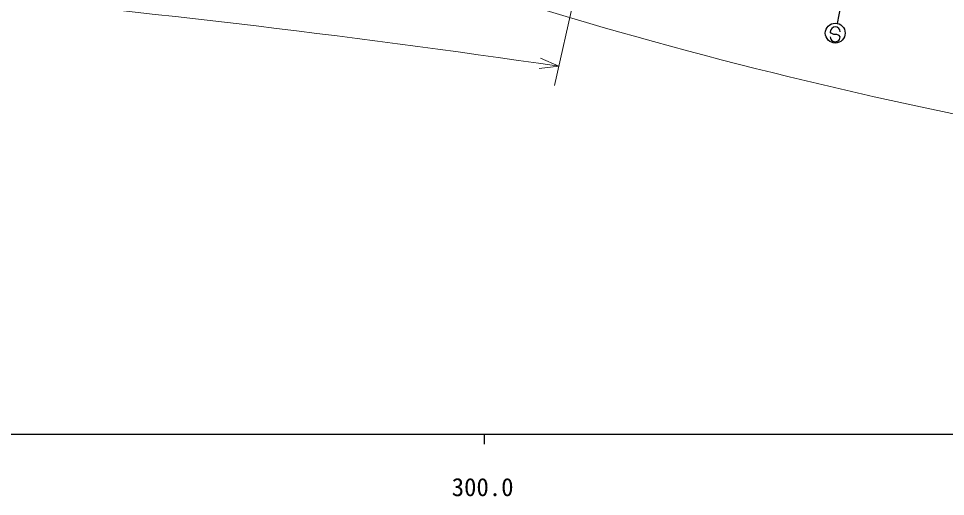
# Model space of a CAD drawing. Units: millimetres, scale not verified. Extents: x 0 to 700000, y -47500 to 447500.
# Drawn here: x 321046 to 414514, y 198715 to 246901 of the extents above; entities that cross this region are included whole.
import ezdxf
from ezdxf.enums import TextEntityAlignment as Align

# ---------------------------------------------------------------- set-up
doc = ezdxf.new("R2010")
doc.units = ezdxf.units.MM
doc.header["$LTSCALE"] = 1000
for name, color, linetype, lineweight in [('M-STR-HTXT', 7, 'Continuous', 13), ('M-STR-STRC', 7, 'Continuous', 25), ('M-TTL-BAND', 7, 'Continuous', 25), ('S-TTL', 7, 'Continuous', 25)]:
    doc.layers.add(name, color=color, linetype=linetype, lineweight=lineweight)
doc.styles.add('ＭＳ ゴシック', font='')
doc.styles.get('ＭＳ ゴシック').set_extended_font_data('MS Gothic')

msp = doc.modelspace()

# ---------------------------------------------------------------- linework, layer by layer
at = {"layer": 'M-STR-HTXT'}
for p, q in [((383615, 278161), (375079, 240137)), ((375519, 242098), (373535, 241866)), ((375519, 242098), (373684, 242889))]:
    msp.add_line(p, q, dxfattribs=at)
for centre, radius, start, end in [((206642, -911935), 1166324, 81.67464, 88.12337), ((512229, 705470), 478109, 252.25265, 265.77513)]:
    msp.add_arc(centre, radius, start, end, dxfattribs=at)
at = {"layer": 'M-STR-STRC'}
for p, q in [((410174, 279546), (403590, 246412)), ((402999, 245441), (402899, 245560)), ((403244, 245302), (402999, 245441)), ((403544, 245300), (403244, 245302)), ((403790, 245188), (403544, 245300)), ((403895, 245052), (403790, 245188))]:
    msp.add_line(p, q, dxfattribs=at)
msp.add_circle((403398, 245431), 1000, dxfattribs=at)
for centre, start, end in [((403399, 245556), 359.55488, 179.55488), ((403396, 245056), 179.55488, 359.55488)]:
    msp.add_arc(centre, 500, start, end, dxfattribs=at)
at = {"layer": 'M-TTL-BAND'}
for p, q in [((40000, 205000), (579000, 205000)), ((368000, 205000), (368000, 204000))]:
    msp.add_line(p, q, dxfattribs=at)
at = {"layer": 'S-TTL'}
for points, knots in [([(390477, 268183), (391409, 269130), (391828, 269572), (392929, 270071), (393973, 270544), (394658, 270828), (395798, 270697), (397325, 270521), (397984, 269677), (399241, 268793), (400254, 268080), (400520, 267333), (401458, 266523), (403303, 264931), (404507, 264251), (406440, 262767), (408075, 261512), (409042, 260870), (410587, 259507), (411965, 258291), (412673, 257539), (413978, 256246), (414972, 255263), (415402, 254576), (416482, 253690), (417768, 252636), (418599, 252193), (419978, 251264), (421082, 250521), (421788, 250225), (422821, 249386), (424658, 247895), (425122, 246886), (426551, 244613)], [0, 0, 0, 0, 1, 1, 1, 2, 2, 2, 3, 3, 3, 4, 4, 4, 5, 5, 5, 6, 6, 6, 7, 7, 7, 8, 8, 8, 9, 9, 9, 10, 10, 10, 11, 11, 11, 11]), ([(395076, 262242), (397448, 260908), (398143, 260558), (399993, 259297), (401058, 258571), (401594, 258076), (402671, 257367), (404660, 256058), (405879, 255489), (407870, 254185), (409988, 252797), (411178, 252021), (413226, 250533), (415943, 248559), (416807, 247795), (419939, 245159)], [0, 0, 0, 0, 1, 1, 1, 2, 2, 2, 3, 3, 3, 4, 4, 4, 5, 5, 5, 5])]:
    msp.add_open_spline(points, degree=3, knots=knots, dxfattribs=at)

# ---------------------------------------------------------------- texts
at = {"layer": 'M-TTL-BAND', "style": 'ＭＳ ゴシック'}
msp.add_text('300.0', height=1833, dxfattribs=at).set_placement((367844, 198195), align=Align.BOTTOM_CENTER)

doc.saveas('drawing.dxf')
